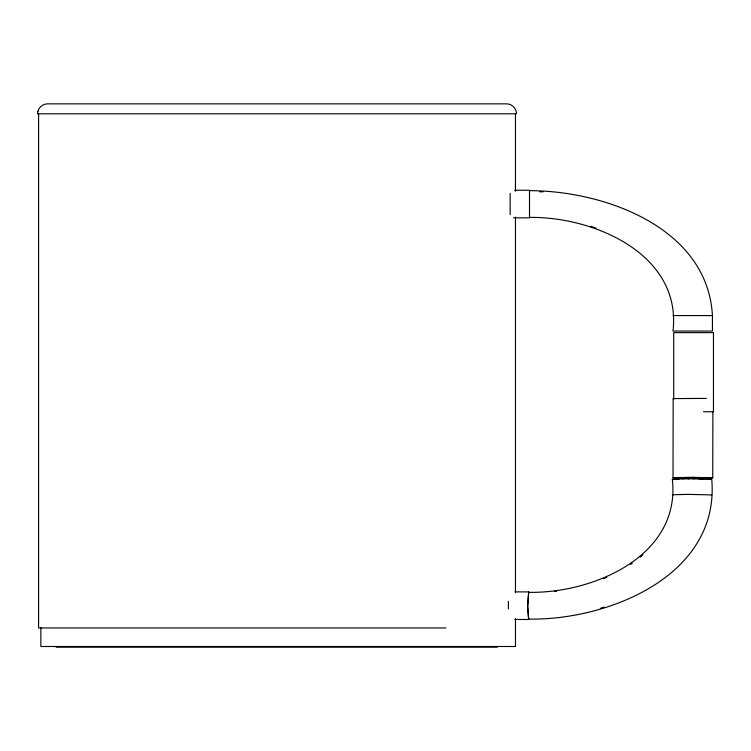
<?xml version="1.0" encoding="UTF-8"?>
<svg xmlns="http://www.w3.org/2000/svg" width="751" height="751" viewBox="0 0 751 751"><rect width="100%" height="100%" fill="white"/><g stroke="black" fill="none" stroke-linecap="round" stroke-linejoin="round"><path stroke-width="1.13" d="M698.965 478.969L711.76 479.457C719.993 575.529 608.404 620.495 528.601 619.096L527.681 605.212L528.657 592.323C592.661 593.59 681.044 556.294 672.333 479.288L683.504 478.903M712.877 411.557L712.746 477.861L693.774 478.256L673.009 477.692L673.168 398.593L706.456 398.405M508.361 601.288L508.352 608.977M528.967 618.27L528.601 619.096M514.998 591.863L528.657 591.919L527.662 607.155L528.601 619.509L514.942 619.444M640.227 557.167L642.847 554.98M630.465 564.442L632.258 563.222M603.607 578.73L606.808 577.331M600.753 608.16L604.001 607.137M673.009 477.692L691.99 477.298L712.746 477.861M672.305 494.778L688.273 494.346L711.723 494.947M554.369 591.394L556.688 591.15M679.186 478.96L673.431 479.298L674.436 479.429M682.997 478.875L688.517 478.885M514.707 190.238L529.502 190.238L529.502 217.828L513.571 217.828M672.999 315.57L712.427 315.57L712.427 331.06L672.999 331.06C681.833 254.054 593.562 216.448 529.502 217.414M703.509 411.745L713.45 411.745L713.45 332.637L673.703 332.637L673.703 398.95M445.972 627.977L38.592 627.977L38.592 113.814M56.147 647.155L497.331 647.155M688.31 478.856L693.915 478.885M693.811 478.903L704.241 479.044M539.612 191.758L542.982 191.871M529.502 190.651C604.696 190.716 707.564 227.703 712.427 315.57M707.226 479.176L710.662 479.448M676.06 479.523L672.333 479.288M673.168 398.593L674.079 398.725M590.802 226.304L596.022 228.116M528.657 591.919L528.929 592.623M515.458 113.814L515.458 191.261M515.458 217.067L515.458 592.53M515.458 618.336L515.458 646.498L40.854 646.498L40.854 627.723M510.154 193.279L510.154 214.777M37.888 111.242L37.55 113.814L516.5 113.814C516.538 108.482 511.863 103.816 506.531 103.845L47.52 103.845C43.117 103.873 39.052 106.989 37.888 111.242"/></g></svg>
